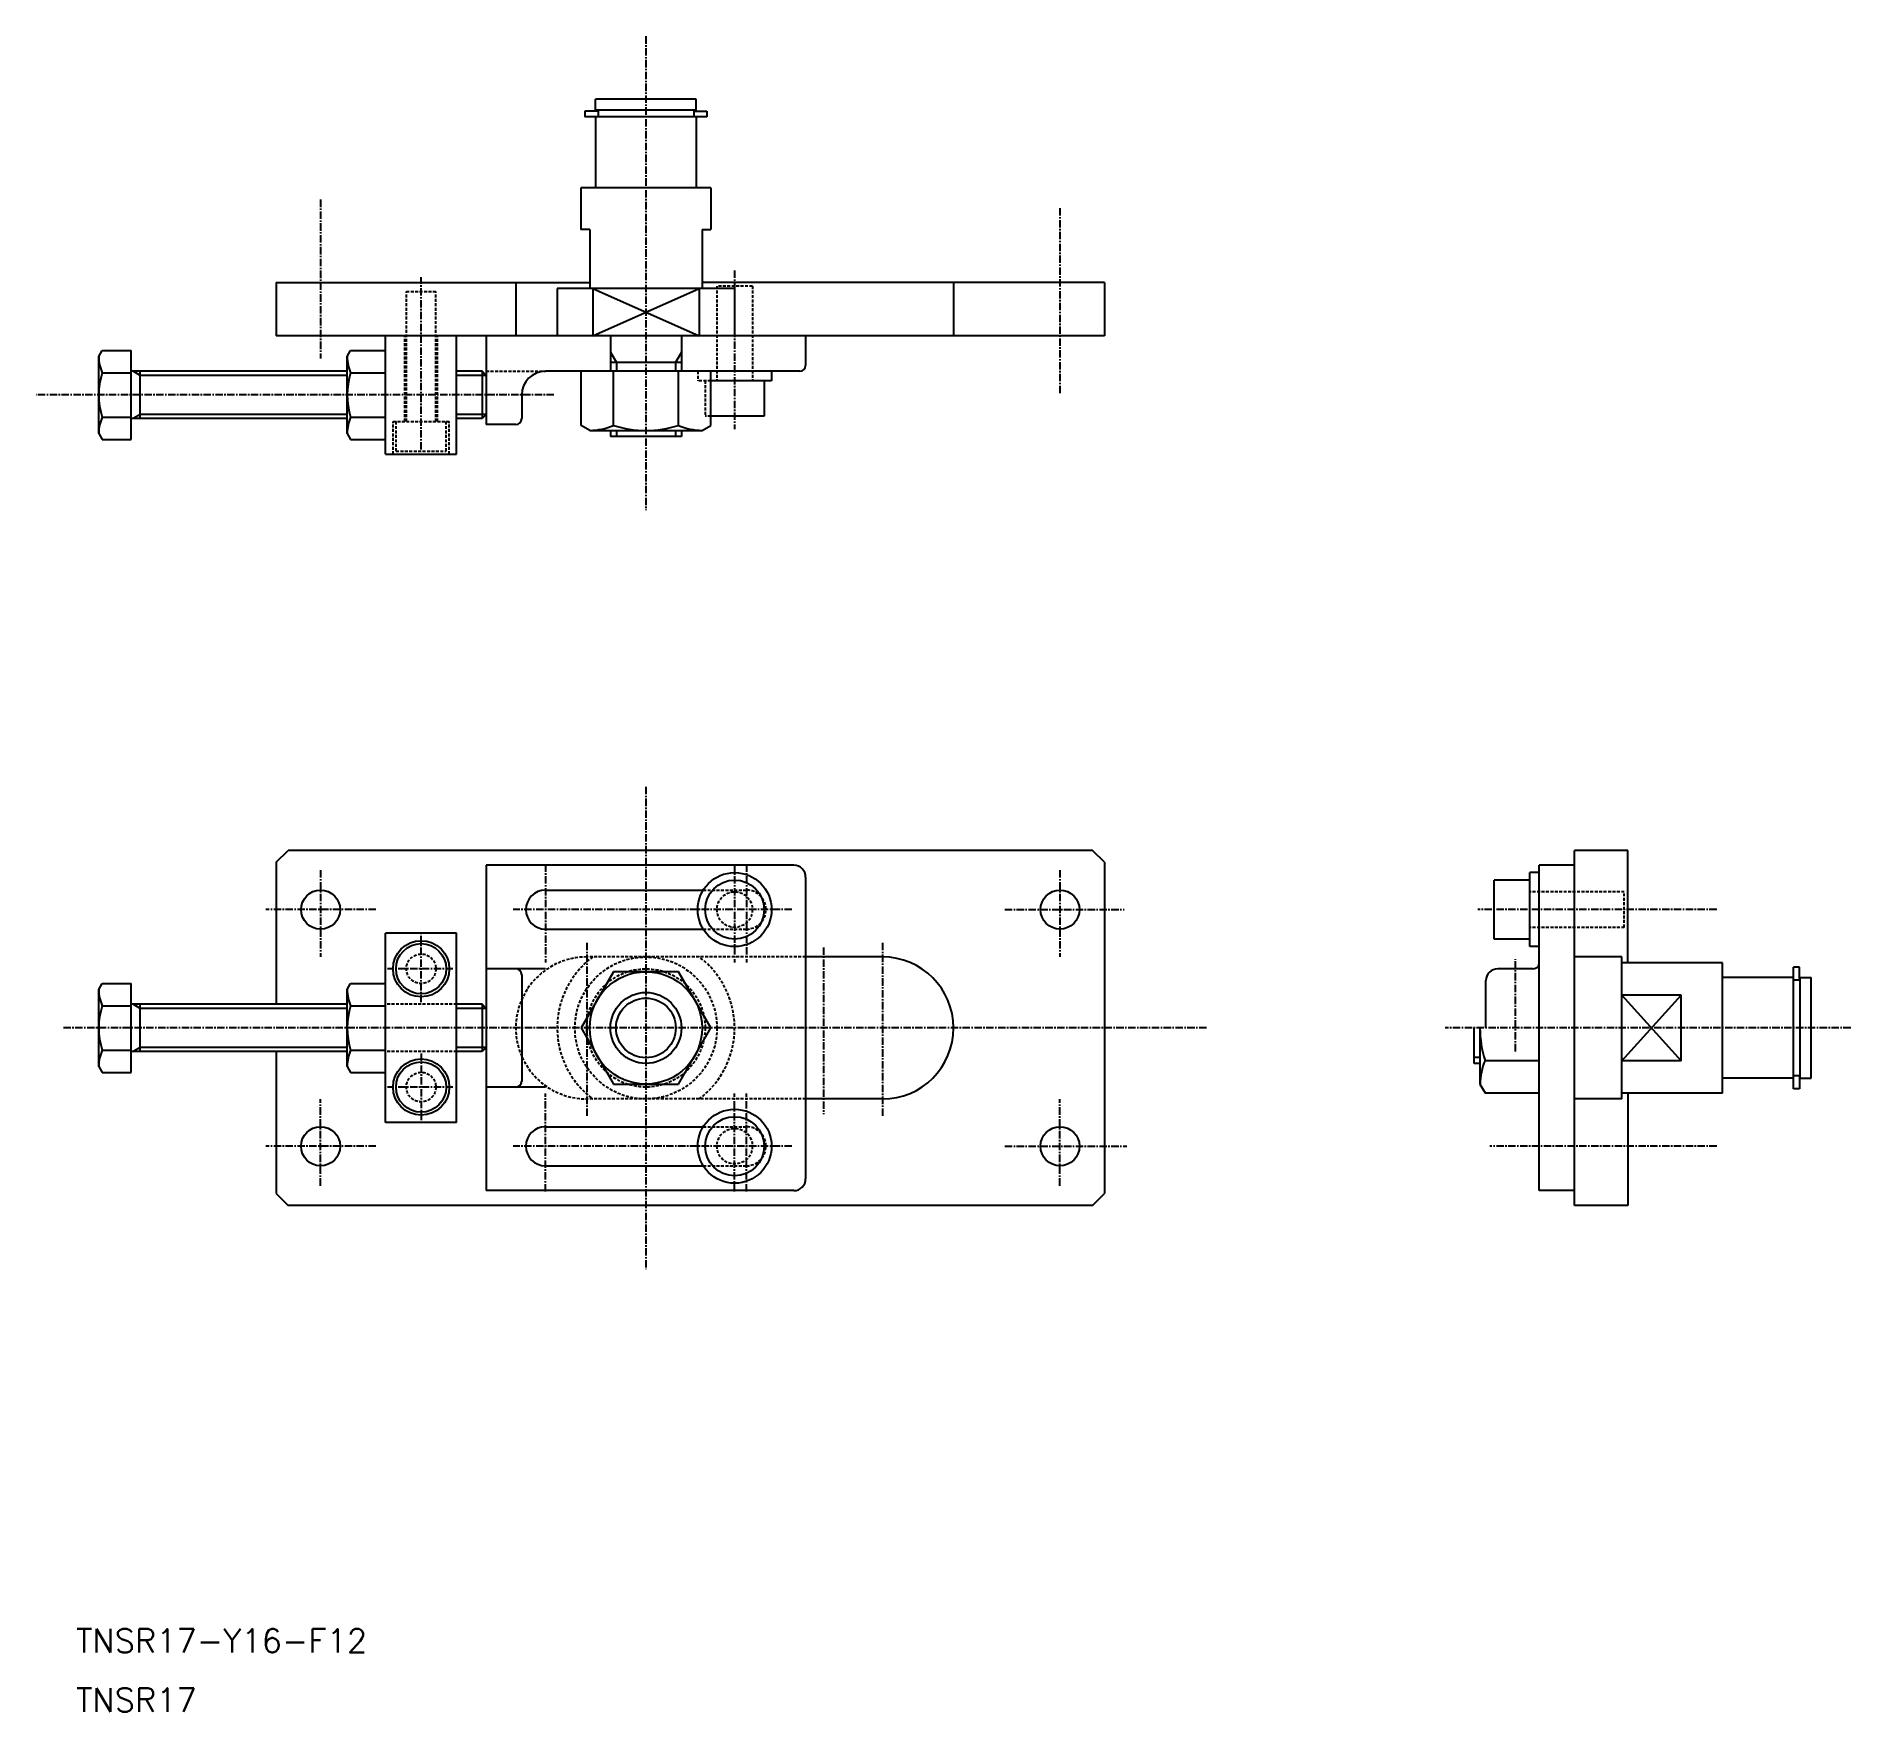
# Model space of a CAD drawing. Extents: x 0 to 307, y 0 to 283.
import ezdxf

# ---------------------------------------------------------------- set-up
doc = ezdxf.new("R2010")
doc.units = 0
doc.linetypes.add('CENTER', pattern=[2, 1.25, -0.25, 0.25, -0.25])
doc.linetypes.add('DASHED', pattern=[0.75, 0.5, -0.25])
doc.layers.get('0').update_dxf_attribs({"linetype": 'CONTINUOUS'})
doc.layers.add('CENTER', color=1, linetype='CENTER')
doc.styles.get("Standard").update_dxf_attribs({"font": 'txt', "bigfont": 'BIGFONT'})

msp = doc.modelspace()

# ---------------------------------------------------------------- linework, layer by layer
at = {"color": 7, "linetype": 'CONTINUOUS'}
for p, q in [((92.76, 270.59), (92.76, 269.59)), ((94.96, 270.59), (92.76, 270.59)), ((94.56, 270.74), (94.56, 272.59)), ((111.56, 272.59), (94.56, 272.59)), ((111.56, 270.74), (94.56, 270.74)), ((94.96, 270.74), (94.96, 269.59)), ((111.16, 270.74), (111.16, 269.59)), ((111.16, 270.59), (113.36, 270.59)), ((111.56, 270.74), (111.56, 272.59)), ((113.36, 270.59), (113.36, 269.59)), ((113.36, 269.59), (92.76, 269.59)), ((94.56, 269.59), (94.56, 257.59)), ((111.56, 269.59), (111.56, 257.59)), ((114.06, 257.59), (92.06, 257.59)), ((92.06, 257.59), (92.06, 250.59)), ((114.06, 257.59), (114.06, 250.59)), ((93.56, 250.59), (92.06, 250.59)), ((93.56, 250.59), (93.56, 240.59)), ((112.56, 250.59), (114.06, 250.59)), ((112.56, 250.59), (112.56, 240.59)), ((40.56, 241.59), (40.56, 232.59)), ((40.56, 241.59), (93.56, 241.59)), ((81.06, 241.59), (81.06, 232.59)), ((118.06, 240.59), (88.06, 240.59)), ((88.06, 240.59), (88.06, 232.59)), ((94.06, 240.59), (94.06, 232.59)), ((112.06, 240.59), (112.06, 232.59)), ((180.56, 241.59), (112.56, 241.59)), ((118.06, 240.59), (118.06, 232.59)), ((155.06, 241.59), (155.06, 232.59)), ((180.56, 241.59), (180.56, 232.59)), ((10.56, 229.09), (11.14, 230.09)), ((11.14, 230.09), (16.06, 230.09)), ((16.06, 215.08), (16.06, 230.09)), ((180.56, 232.59), (40.56, 232.59)), ((52.56, 229.09), (53.14, 230.09)), ((53.14, 230.09), (59.06, 230.09)), ((59.06, 212.59), (59.06, 232.59)), ((71.06, 212.59), (71.06, 232.59)), ((76.06, 232.59), (76.06, 217.59)), ((97.06, 232.59), (97.06, 226.59)), ((109.06, 232.59), (109.06, 226.59)), ((130.06, 232.59), (130.06, 227.59)), ((10.56, 216.09), (10.56, 229.09)), ((52.56, 216.09), (52.56, 229.09)), ((109.06, 228.09), (97.06, 228.09)), ((11.14, 226.34), (16.06, 226.34)), ((52.56, 226.59), (16.06, 226.59)), ((17.56, 218.59), (17.56, 226.59)), ((53.14, 226.34), (59.06, 226.34)), ((75.36, 226.59), (71.06, 226.59)), ((75.36, 226.59), (75.36, 218.59)), ((76.06, 225.89), (75.36, 226.59)), ((129.06, 226.59), (86.06, 226.59)), ((92.09, 217.44), (92.09, 226.59)), ((97.57, 217.44), (97.57, 226.59)), ((108.54, 217.44), (108.54, 226.59)), ((114.03, 217.44), (114.03, 226.59)), ((124.31, 224.99), (114.03, 224.99)), ((123.06, 224.99), (123.06, 218.99)), ((124.31, 226.59), (124.31, 224.99)), ((82.06, 222.59), (82.06, 218.59)), ((11.14, 218.84), (16.06, 218.84)), ((52.56, 218.59), (16.06, 218.59)), ((53.14, 218.84), (59.06, 218.84)), ((59.06, 218.84), (59.06, 218.84)), ((75.36, 218.59), (71.06, 218.59)), ((76.06, 219.29), (75.36, 218.59)), ((123.06, 218.99), (114.03, 218.99)), ((10.56, 216.09), (11.14, 215.08)), ((11.14, 215.08), (16.06, 215.08)), ((52.56, 216.09), (53.14, 215.08)), ((53.14, 215.08), (59.06, 215.08)), ((81.06, 217.59), (76.06, 217.59)), ((93.56, 216.59), (92.09, 217.44)), ((93.56, 216.59), (112.56, 216.59)), ((97.06, 216.59), (97.06, 215.59)), ((109.06, 215.59), (97.06, 215.59)), ((109.06, 216.59), (109.06, 215.59)), ((112.56, 216.59), (114.03, 217.44)), ((59.06, 212.59), (71.06, 212.59)), ((40.56, 143.59), (42.56, 145.59)), ((178.56, 145.59), (42.56, 145.59)), ((180.56, 143.59), (178.56, 145.59)), ((260.06, 85.59), (260.06, 145.59)), ((269.06, 145.59), (260.06, 145.59)), ((269.06, 126.59), (269.06, 145.59)), ((40.56, 143.59), (40.56, 119.59)), ((128.06, 143.09), (76.06, 143.09)), ((76.06, 143.09), (76.06, 88.09)), ((180.56, 143.59), (180.56, 87.59)), ((180.56, 142.25), (180.56, 127.62)), ((254.06, 141.84), (252.46, 141.84)), ((252.46, 129.34), (252.46, 141.84)), ((260.06, 143.09), (254.06, 143.09)), ((254.06, 88.09), (254.06, 143.09)), ((86.06, 138.89), (112.75, 138.89)), ((130.06, 141.09), (130.06, 90.09)), ((246.46, 130.59), (246.46, 140.59)), ((252.46, 140.59), (246.46, 140.59)), ((86.06, 132.29), (112.75, 132.29)), ((59.06, 99.59), (59.06, 131.59)), ((71.06, 131.59), (59.06, 131.59)), ((71.06, 99.59), (71.06, 131.59)), ((252.46, 130.59), (246.46, 130.59)), ((254.06, 129.34), (252.46, 129.34)), ((143.06, 127.59), (130.06, 127.59)), ((268.06, 127.59), (260.06, 127.59)), ((268.06, 103.59), (268.06, 127.59)), ((285.06, 126.59), (268.06, 126.59)), ((285.06, 104.59), (285.06, 126.59)), ((298.06, 125.89), (297.06, 125.89)), ((297.06, 105.29), (297.06, 125.89)), ((298.06, 123.69), (298.06, 125.89)), ((10.56, 122.09), (11.14, 123.09)), ((11.14, 123.09), (16.06, 123.09)), ((16.06, 108.08), (16.06, 123.09)), ((52.56, 122.09), (53.14, 123.09)), ((53.14, 123.09), (59.06, 123.09)), ((86.06, 125.59), (76.06, 125.59)), ((82.06, 124.59), (82.06, 106.59)), ((97.57, 125.09), (92.09, 115.59)), ((96.2, 122.71), (96.2, 122.71)), ((108.54, 125.09), (97.57, 125.09)), ((114.03, 115.59), (108.54, 125.09)), ((245.06, 115.59), (245.06, 123.59)), ((253.06, 125.59), (247.06, 125.59)), ((297.06, 124.09), (285.06, 124.09)), ((298.21, 123.69), (297.06, 123.69)), ((298.21, 124.09), (300.06, 124.09)), ((298.21, 107.09), (298.21, 124.09)), ((300.06, 107.09), (300.06, 124.09)), ((10.56, 109.09), (10.56, 122.09)), ((52.56, 109.09), (52.56, 122.09)), ((94.83, 120.34), (94.83, 120.34)), ((278.06, 121.13), (268.06, 121.13)), ((278.06, 110.04), (278.06, 121.13)), ((11.14, 119.34), (16.06, 119.34)), ((52.56, 119.59), (16.06, 119.59)), ((17.56, 111.59), (17.56, 119.59)), ((53.14, 119.34), (59.06, 119.34)), ((75.36, 119.59), (71.06, 119.59)), ((75.36, 119.59), (75.36, 111.59)), ((76.06, 118.89), (75.36, 119.59)), ((92.09, 115.59), (97.57, 106.09)), ((108.54, 106.09), (114.03, 115.59)), ((243.06, 109.59), (243.06, 115.59)), ((244.06, 115.59), (244.06, 106.09)), ((11.14, 111.84), (16.06, 111.84)), ((52.56, 111.59), (16.06, 111.59)), ((40.56, 111.59), (40.56, 87.59)), ((53.14, 111.84), (59.06, 111.84)), ((59.06, 111.84), (59.06, 111.84)), ((75.36, 111.59), (71.06, 111.59)), ((76.06, 112.29), (75.36, 111.59)), ((10.56, 109.09), (11.14, 108.08)), ((11.14, 108.08), (16.06, 108.08)), ((52.56, 109.09), (53.14, 108.08)), ((53.14, 108.08), (59.06, 108.08)), ((244.06, 109.59), (243.06, 109.59)), ((244.91, 110.1), (254.06, 110.1)), ((278.06, 110.04), (268.06, 110.04)), ((298.21, 107.49), (297.06, 107.49)), ((298.06, 107.49), (298.06, 105.29)), ((86.06, 105.59), (76.06, 105.59)), ((97.57, 106.09), (108.54, 106.09)), ((244.06, 106.09), (244.91, 104.62)), ((244.91, 104.62), (254.06, 104.62)), ((285.06, 104.59), (268.06, 104.59)), ((269.06, 104.59), (269.06, 85.59)), ((297.06, 107.09), (285.06, 107.09)), ((298.06, 105.29), (297.06, 105.29)), ((298.21, 107.09), (300.06, 107.09)), ((143.06, 103.59), (130.06, 103.59)), ((268.06, 103.59), (260.06, 103.59)), ((71.06, 99.59), (59.06, 99.59)), ((86.06, 98.89), (112.75, 98.89)), ((86.06, 92.29), (112.75, 92.29)), ((40.56, 87.59), (42.56, 85.59)), ((128.06, 88.09), (76.06, 88.09)), ((178.56, 85.59), (180.56, 87.59)), ((260.06, 88.09), (254.06, 88.09)), ((178.56, 85.59), (42.56, 85.59)), ((269.06, 85.59), (260.06, 85.59))]:
    msp.add_line(p, q, dxfattribs=at)
at = {"color": 3, "linetype": 'DASHED'}
for p, q in [((62.56, 218.09), (62.56, 240.09)), ((62.56, 240.09), (67.56, 240.09)), ((67.56, 218.09), (67.56, 240.09)), ((115.06, 240.99), (115.06, 224.99)), ((121.06, 240.99), (115.06, 240.99)), ((121.06, 240.99), (121.06, 224.99)), ((62.31, 218.09), (62.31, 232.59)), ((67.81, 218.09), (67.81, 232.59)), ((76.06, 226.59), (86.06, 226.59)), ((111.81, 226.59), (111.81, 224.99)), ((114.03, 224.99), (111.81, 224.99)), ((113.06, 224.99), (113.06, 218.99)), ((60.31, 212.59), (60.31, 218.09)), ((60.31, 218.09), (69.81, 218.09)), ((60.81, 213.09), (60.81, 218.09)), ((69.31, 213.09), (69.31, 218.09)), ((69.81, 212.59), (69.81, 218.09)), ((114.03, 218.99), (113.06, 218.99)), ((60.81, 213.09), (69.31, 213.09)), ((112.75, 138.89), (120.06, 138.89)), ((268.46, 138.59), (252.46, 138.59)), ((268.46, 132.59), (268.46, 138.59)), ((112.75, 132.29), (120.06, 132.29)), ((268.46, 132.59), (252.46, 132.59)), ((130.06, 127.59), (93.06, 127.59)), ((71.06, 119.59), (59.06, 119.59)), ((71.06, 111.59), (59.06, 111.59)), ((130.06, 103.59), (93.06, 103.59)), ((112.75, 98.89), (120.06, 98.89)), ((112.75, 92.29), (120.06, 92.29))]:
    msp.add_line(p, q, dxfattribs=at)
at = {"color": 3, "linetype": 'CONTINUOUS'}
for p, q in [((94.06, 232.59), (112.06, 240.59)), ((94.06, 240.59), (112.06, 232.59)), ((97.06, 229.82), (98.06, 228.09)), ((98.06, 228.09), (98.06, 226.59)), ((109.06, 229.82), (108.06, 228.09)), ((108.06, 228.09), (108.06, 226.59)), ((17.56, 225.89), (16.35, 226.59)), ((52.56, 225.89), (17.56, 225.89)), ((76.06, 225.89), (71.06, 225.89)), ((17.56, 219.29), (16.35, 218.59)), ((52.56, 219.29), (17.56, 219.29)), ((76.06, 219.29), (71.06, 219.29)), ((98.06, 216.59), (98.06, 215.59)), ((108.06, 216.59), (108.06, 215.59)), ((268.06, 110.04), (278.06, 121.13)), ((268.06, 121.13), (278.06, 110.04)), ((17.56, 118.89), (16.35, 119.59)), ((52.56, 118.89), (17.56, 118.89)), ((76.06, 118.89), (71.06, 118.89)), ((17.56, 112.29), (16.35, 111.59)), ((52.56, 112.29), (17.56, 112.29)), ((76.06, 112.29), (71.06, 112.29)), ((244.06, 110.59), (243.06, 110.59))]:
    msp.add_line(p, q, dxfattribs=at)
at = {"color": 7, "linetype": 'CONTINUOUS'}
for centre, radius in [((118.06, 135.59), 6.25), ((48.06, 135.59), 3.3), ((118.06, 135.59), 5), ((173.06, 135.59), 3.3), ((65.06, 125.59), 4.75), ((65.06, 125.59), 4.25), ((103.06, 115.59), 9.5), ((103.06, 115.59), 6), ((65.06, 105.59), 4.75), ((65.06, 105.59), 4.25), ((118.06, 95.59), 6.25), ((48.06, 95.59), 3.3), ((118.06, 95.59), 5), ((173.06, 95.59), 3.3)]:
    msp.add_circle(centre, radius, dxfattribs=at)
at = {"color": 3, "linetype": 'DASHED'}
for centre, radius in [((118.06, 135.59), 3), ((65.06, 125.59), 2.5), ((103.06, 115.59), 12), ((103.06, 115.59), 10), ((65.06, 105.59), 2.5), ((118.06, 95.59), 3)]:
    msp.add_circle(centre, radius, dxfattribs=at)
at = {"color": 3, "linetype": 'CONTINUOUS'}
msp.add_circle((103.06, 115.59), 5.05, dxfattribs=at)
at = {"color": 7, "linetype": 'CONTINUOUS'}
for centre, radius, start, end in [((17.56, 229.13), 7, 180.3625, 203.5024), ((59.56, 229.13), 7, 180.3625, 203.5024), ((129.06, 227.59), 1, 270, 0), ((22.98, 222.59), 12.42, 162.412, 197.588), ((64.98, 222.59), 12.42, 162.412, 197.588), ((86.06, 222.59), 4, 90, 180), ((17.56, 216.04), 7, 156.4976, 179.6375), ((59.56, 216.04), 7, 156.4976, 179.6375), ((81.06, 218.59), 1, 270, 0), ((93.33, 227.59), 11, 271.1816, 292.6833), ((103.06, 234.74), 18.15, 252.412, 287.588), ((112.79, 227.59), 11, 247.3167, 268.8184), ((128.06, 141.09), 2, 0, 90), ((86.06, 135.59), 3.3, 90, 270), ((143.06, 115.59), 12, 270, 90), ((253.06, 126.59), 1, 270, 0), ((81.06, 124.59), 1, 0, 90), ((247.06, 123.59), 2, 90, 180), ((17.56, 122.13), 7, 180.3625, 203.5024), ((59.56, 122.13), 7, 180.3625, 203.5024), ((22.98, 115.59), 12.42, 162.412, 197.588), ((64.98, 115.59), 12.42, 162.412, 197.588), ((262.21, 115.59), 18.15, 180, 197.588), ((17.56, 109.04), 7, 156.4976, 179.6375), ((59.56, 109.04), 7, 156.4976, 179.6375), ((255.06, 105.86), 11, 157.3167, 178.8184), ((81.06, 106.59), 1, 270, 0), ((86.06, 95.59), 3.3, 90, 270), ((128.06, 90.09), 2, 270, 0)]:
    msp.add_arc(centre, radius, start, end, dxfattribs=at)
at = {"color": 3, "linetype": 'DASHED'}
for centre, radius, start, end in [((120.06, 135.59), 3.3, 270, 90), ((93.06, 115.59), 12, 90, 270), ((103.06, 115.59), 15, 126.8699, 233.1301), ((103.06, 115.59), 15, 306.8699, 53.1301), ((120.06, 95.59), 3.3, 270, 90)]:
    msp.add_arc(centre, radius, start, end, dxfattribs=at)
at = {"layer": 'CENTER', "color": 1, "linetype": 'CENTER'}
for p, q in [((103.06, 283.22), (103.06, 203.1)), ((48.06, 255.61), (48.06, 228.77)), ((173.06, 254.16), (173.06, 222.89)), ((65.06, 213.39), (65.06, 242.48)), ((118.06, 243.62), (118.06, 216.79)), ((87.52, 222.59), (0, 222.59)), ((103.06, 156.35), (103.06, 74.83)), ((48.06, 142.25), (48.06, 127.62)), ((86.06, 143.23), (86.06, 126.66)), ((118.06, 143.23), (118.06, 126.66)), ((120.06, 143.23), (120.06, 126.66)), ((173.06, 142.25), (173.06, 127.62)), ((57.39, 135.59), (38.78, 135.59)), ((127.73, 135.59), (80.59, 135.59)), ((163.73, 135.59), (183.88, 135.59)), ((284.08, 135.59), (243.72, 135.59)), ((65.06, 119.92), (65.06, 131.7)), ((93.06, 129.98), (93.06, 100.7)), ((133.06, 129.18), (133.06, 101.04)), ((143.06, 129.98), (143.06, 100.7)), ((250.06, 111.63), (250.06, 127.19)), ((70.43, 125.59), (59.4, 125.59)), ((197.83, 115.59), (4.33, 115.59)), ((306.73, 115.59), (238.18, 115.59)), ((65.06, 111.26), (65.06, 99.48)), ((70.43, 105.59), (59.4, 105.59)), ((86.06, 87.95), (86.06, 104.52)), ((118.06, 87.95), (118.06, 104.52)), ((120.06, 87.95), (120.06, 104.52)), ((48.06, 88.92), (48.06, 103.56)), ((173.06, 88.92), (173.06, 103.56)), ((57.39, 95.59), (38.78, 95.59)), ((127.73, 95.59), (80.59, 95.59)), ((163.73, 95.59), (184.34, 95.59)), ((284.08, 95.59), (245.72, 95.59))]:
    msp.add_line(p, q, dxfattribs=at)

# ---------------------------------------------------------------- texts
at = {"color": 7, "linetype": 'CONTINUOUS'}
for s, p in [('TNSR17-Y16-F12', (6.74, 10)), ('TNSR17', (6.74, 0))]:
    msp.add_text(s, height=4, dxfattribs=at).set_placement(p)

doc.saveas('drawing.dxf')
